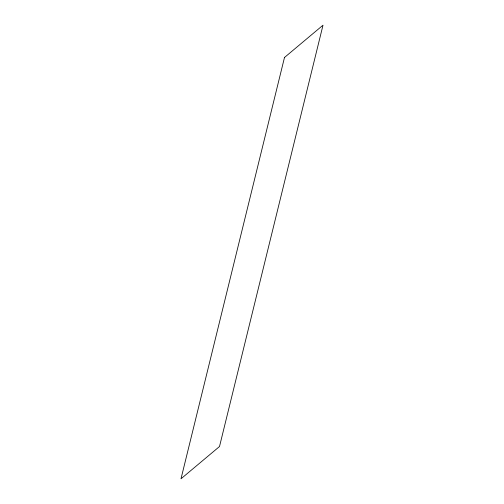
<?xml version="1.0" encoding="UTF-8"?>
<svg xmlns="http://www.w3.org/2000/svg" width="504" height="504" viewBox="0 0 504 504"><rect width="100%" height="100%" fill="white"/><g stroke="black" fill="none" stroke-linecap="round" stroke-linejoin="round"><path stroke-width="0.76" d="M284.489 57.481L180.999 478.8L219.511 446.519L323.001 25.2L284.489 57.481"/></g></svg>
